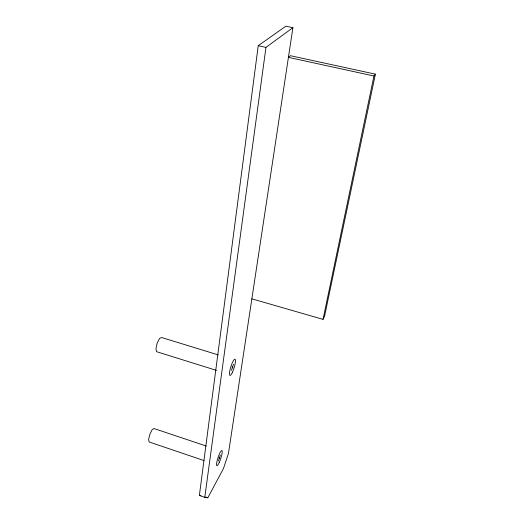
<?xml version="1.0" encoding="UTF-8"?>
<svg xmlns="http://www.w3.org/2000/svg" width="524" height="524" viewBox="0 0 524 524"><rect width="100%" height="100%" fill="white"/><g stroke="black" fill="none" stroke-linecap="round" stroke-linejoin="round"><path stroke-width="0.79" d="M199.369 495.462L258.227 45.706L285.829 26.2L292.916 27.68L228.444 453.476L223.519 468.417L207.812 497.8L204.773 497.348L199.369 495.462L200.941 495.704M204.773 497.348L265.963 47.376L292.916 27.68M251.861 298.831L323.02 319.365L373.966 76L375.4 74.153L290.447 55.701L288.423 57.371L373.966 76M375.4 74.153L324.546 316.28L323.02 319.365M218.423 461.022L220.368 455.159M231.444 370.403L233.521 364.226M258.227 45.706L265.963 47.376M218.298 354.931L161.595 337.502L159.571 338.432L157.226 343.004L155.956 348.512L156.519 351.67L216.478 370.376M206.345 446.062L153.892 428.508L151.973 429.949L149.766 434.52L148.6 439.525L149.157 441.974L204.052 460.583M205.539 497.007L207.812 497.8M218.881 457.865L219.916 458.317M231.968 366.721L232.99 367.894M219.255 462.456A8.011 1.454 -71.8 0 0 221.914 450.509A8.011 1.454 -71.8 0 0 216.975 461.336A8.011 1.454 -71.8 0 0 219.255 462.456M232.23 372.695A8.515 1.723 -72.9 0 0 235.165 359.32A8.515 1.723 -72.9 0 0 229.99 369.924A8.515 1.723 -72.9 0 0 232.23 372.695"/></g></svg>
